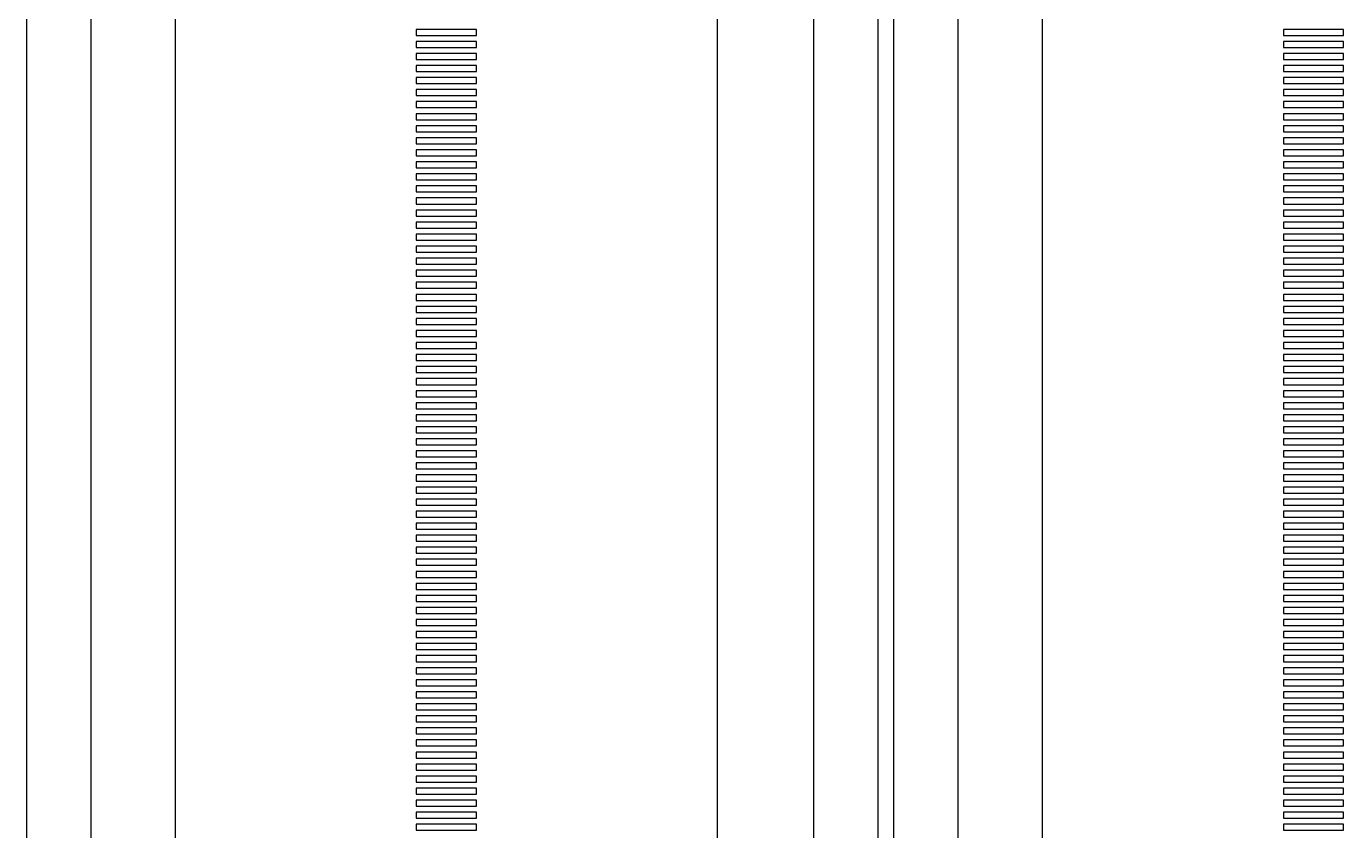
# Paper-space layout 'D' of a CAD drawing. Header units: inches. Extents: x 0 to 136, y 0 to 88.
# Drawn here: x 31.85 to 37.59, y 64.76 to 68.27 of the extents above; entities that cross this region are included whole.
import ezdxf

# ---------------------------------------------------------------- set-up
doc = ezdxf.new("R2010")
doc.units = ezdxf.units.IN
doc.header["$LTSCALE"] = 4
doc.header["$MEASUREMENT"] = 0

psp = doc.layouts.new('D')

# ---------------------------------------------------------------- linework, layer by layer
at = {"color": 7, "linetype": 'Continuous', "lineweight": 25}
for p, q in [((31.8497, 79.1984), (31.8497, 49.0147)), ((35.5614, 79.1984), (35.5614, 49.0147)), ((35.6292, 79.1984), (35.6292, 49.0147)), ((35.2816, 49.6971), (35.2816, 79.1459)), ((32.132, 49.6971), (32.132, 76.0511)), ((32.4994, 48.6199), (32.4994, 76.0247)), ((35.9115, 49.6971), (35.9115, 76.0511)), ((36.279, 48.6199), (36.279, 76.0247)), ((34.8616, 48.6199), (34.8616, 76.0048)), ((33.8118, 68.2524), (33.5493, 68.2524)), ((33.5493, 68.2524), (33.5493, 68.2262)), ((33.8118, 68.2524), (33.5493, 68.2524)), ((33.5493, 68.2262), (33.8118, 68.2262)), ((33.8118, 68.2262), (33.8118, 68.2524)), ((37.5913, 68.2524), (37.3288, 68.2524)), ((37.3288, 68.2524), (37.3288, 68.2262)), ((37.5913, 68.2524), (37.3288, 68.2524)), ((37.3288, 68.2262), (37.5913, 68.2262)), ((37.5913, 68.2262), (37.5913, 68.2524)), ((33.8118, 68.1999), (33.5493, 68.1999)), ((33.5493, 68.1999), (33.5493, 68.1737)), ((33.8118, 68.1999), (33.5493, 68.1999)), ((33.5493, 68.1737), (33.8118, 68.1737)), ((33.8118, 68.1737), (33.8118, 68.1999)), ((37.5913, 68.1999), (37.3288, 68.1999)), ((37.3288, 68.1999), (37.3288, 68.1737)), ((37.5913, 68.1999), (37.3288, 68.1999)), ((37.3288, 68.1737), (37.5913, 68.1737)), ((37.5913, 68.1737), (37.5913, 68.1999)), ((33.8118, 68.1474), (33.5493, 68.1474)), ((33.5493, 68.1474), (33.5493, 68.1212)), ((33.8118, 68.1474), (33.5493, 68.1474)), ((33.5493, 68.1212), (33.8118, 68.1212)), ((33.8118, 68.1212), (33.8118, 68.1474)), ((37.5913, 68.1474), (37.3288, 68.1474)), ((37.3288, 68.1474), (37.3288, 68.1212)), ((37.5913, 68.1474), (37.3288, 68.1474)), ((37.3288, 68.1212), (37.5913, 68.1212)), ((37.5913, 68.1212), (37.5913, 68.1474)), ((33.8118, 68.0949), (33.5493, 68.0949)), ((33.5493, 68.0949), (33.5493, 68.0687)), ((33.8118, 68.0949), (33.5493, 68.0949)), ((33.5493, 68.0687), (33.8118, 68.0687)), ((33.8118, 68.0424), (33.5493, 68.0424)), ((33.5493, 68.0424), (33.5493, 68.0162)), ((33.8118, 68.0424), (33.5493, 68.0424)), ((33.8118, 68.0687), (33.8118, 68.0949)), ((33.8118, 68.0162), (33.8118, 68.0424)), ((37.5913, 68.0949), (37.3288, 68.0949)), ((37.3288, 68.0949), (37.3288, 68.0687)), ((37.5913, 68.0949), (37.3288, 68.0949)), ((37.3288, 68.0687), (37.5913, 68.0687)), ((37.5913, 68.0424), (37.3288, 68.0424)), ((37.3288, 68.0424), (37.3288, 68.0162)), ((37.5913, 68.0424), (37.3288, 68.0424)), ((37.5913, 68.0687), (37.5913, 68.0949)), ((37.5913, 68.0162), (37.5913, 68.0424)), ((33.5493, 68.0162), (33.8118, 68.0162)), ((33.8118, 67.9899), (33.5493, 67.9899)), ((33.5493, 67.9899), (33.5493, 67.9637)), ((33.8118, 67.9899), (33.5493, 67.9899)), ((33.8118, 67.9637), (33.8118, 67.9899)), ((37.3288, 68.0162), (37.5913, 68.0162)), ((37.5913, 67.9899), (37.3288, 67.9899)), ((37.3288, 67.9899), (37.3288, 67.9637)), ((37.5913, 67.9899), (37.3288, 67.9899)), ((37.5913, 67.9637), (37.5913, 67.9899)), ((33.5493, 67.9637), (33.8118, 67.9637)), ((33.8118, 67.9374), (33.5493, 67.9374)), ((33.5493, 67.9374), (33.5493, 67.9112)), ((33.8118, 67.9374), (33.5493, 67.9374)), ((33.8118, 67.9112), (33.8118, 67.9374)), ((37.3288, 67.9637), (37.5913, 67.9637)), ((37.5913, 67.9374), (37.3288, 67.9374)), ((37.3288, 67.9374), (37.3288, 67.9112)), ((37.5913, 67.9374), (37.3288, 67.9374)), ((37.5913, 67.9112), (37.5913, 67.9374)), ((33.5493, 67.9112), (33.8118, 67.9112)), ((33.8118, 67.8849), (33.5493, 67.8849)), ((33.5493, 67.8849), (33.5493, 67.8587)), ((33.8118, 67.8849), (33.5493, 67.8849)), ((33.8118, 67.8587), (33.8118, 67.8849)), ((37.3288, 67.9112), (37.5913, 67.9112)), ((37.5913, 67.8849), (37.3288, 67.8849)), ((37.3288, 67.8849), (37.3288, 67.8587)), ((37.5913, 67.8849), (37.3288, 67.8849)), ((37.5913, 67.8587), (37.5913, 67.8849)), ((33.5493, 67.8587), (33.8118, 67.8587)), ((33.8118, 67.8325), (33.5493, 67.8325)), ((33.5493, 67.8325), (33.5493, 67.8062)), ((33.8118, 67.8325), (33.5493, 67.8325)), ((33.8118, 67.8062), (33.8118, 67.8325)), ((37.3288, 67.8587), (37.5913, 67.8587)), ((37.5913, 67.8325), (37.3288, 67.8325)), ((37.3288, 67.8325), (37.3288, 67.8062)), ((37.5913, 67.8325), (37.3288, 67.8325)), ((37.5913, 67.8062), (37.5913, 67.8325)), ((33.5493, 67.8062), (33.8118, 67.8062)), ((33.8118, 67.78), (33.5493, 67.78)), ((33.5493, 67.78), (33.5493, 67.7537)), ((33.8118, 67.78), (33.5493, 67.78)), ((33.5493, 67.7537), (33.8118, 67.7537)), ((33.8118, 67.7537), (33.8118, 67.78)), ((37.3288, 67.8062), (37.5913, 67.8062)), ((37.5913, 67.78), (37.3288, 67.78)), ((37.3288, 67.78), (37.3288, 67.7537)), ((37.5913, 67.78), (37.3288, 67.78)), ((37.3288, 67.7537), (37.5913, 67.7537)), ((37.5913, 67.7537), (37.5913, 67.78)), ((33.8118, 67.7275), (33.5493, 67.7275)), ((33.5493, 67.7275), (33.5493, 67.7012)), ((33.8118, 67.7275), (33.5493, 67.7275)), ((33.5493, 67.7012), (33.8118, 67.7012)), ((33.8118, 67.7012), (33.8118, 67.7275)), ((37.5913, 67.7275), (37.3288, 67.7275)), ((37.3288, 67.7275), (37.3288, 67.7012)), ((37.5913, 67.7275), (37.3288, 67.7275)), ((37.3288, 67.7012), (37.5913, 67.7012)), ((37.5913, 67.7012), (37.5913, 67.7275)), ((33.8118, 67.675), (33.5493, 67.675)), ((33.5493, 67.675), (33.5493, 67.6487)), ((33.8118, 67.675), (33.5493, 67.675)), ((33.5493, 67.6487), (33.8118, 67.6487)), ((33.8118, 67.6487), (33.8118, 67.675)), ((37.5913, 67.675), (37.3288, 67.675)), ((37.3288, 67.675), (37.3288, 67.6487)), ((37.5913, 67.675), (37.3288, 67.675)), ((37.3288, 67.6487), (37.5913, 67.6487)), ((37.5913, 67.6487), (37.5913, 67.675)), ((33.8118, 67.6225), (33.5493, 67.6225)), ((33.5493, 67.6225), (33.5493, 67.5962)), ((33.8118, 67.6225), (33.5493, 67.6225)), ((33.5493, 67.5962), (33.8118, 67.5962)), ((33.8118, 67.5962), (33.8118, 67.6225)), ((37.5913, 67.6225), (37.3288, 67.6225)), ((37.3288, 67.6225), (37.3288, 67.5962)), ((37.5913, 67.6225), (37.3288, 67.6225)), ((37.3288, 67.5962), (37.5913, 67.5962)), ((37.5913, 67.5962), (37.5913, 67.6225)), ((33.8118, 67.57), (33.5493, 67.57)), ((33.5493, 67.57), (33.5493, 67.5437)), ((33.8118, 67.57), (33.5493, 67.57)), ((33.5493, 67.5437), (33.8118, 67.5437)), ((33.8118, 67.5437), (33.8118, 67.57)), ((37.5913, 67.57), (37.3288, 67.57)), ((37.3288, 67.57), (37.3288, 67.5437)), ((37.5913, 67.57), (37.3288, 67.57)), ((37.3288, 67.5437), (37.5913, 67.5437)), ((37.5913, 67.5437), (37.5913, 67.57)), ((33.8118, 67.5175), (33.5493, 67.5175)), ((33.5493, 67.5175), (33.5493, 67.4912)), ((33.8118, 67.5175), (33.5493, 67.5175)), ((33.5493, 67.4912), (33.8118, 67.4912)), ((33.8118, 67.465), (33.5493, 67.465)), ((33.5493, 67.465), (33.5493, 67.4388)), ((33.8118, 67.465), (33.5493, 67.465)), ((33.8118, 67.4912), (33.8118, 67.5175)), ((33.8118, 67.4388), (33.8118, 67.465)), ((37.5913, 67.5175), (37.3288, 67.5175)), ((37.3288, 67.5175), (37.3288, 67.4912)), ((37.5913, 67.5175), (37.3288, 67.5175)), ((37.3288, 67.4912), (37.5913, 67.4912)), ((37.5913, 67.465), (37.3288, 67.465)), ((37.3288, 67.465), (37.3288, 67.4388)), ((37.5913, 67.465), (37.3288, 67.465)), ((37.5913, 67.4912), (37.5913, 67.5175)), ((37.5913, 67.4388), (37.5913, 67.465)), ((33.5493, 67.4388), (33.8118, 67.4388)), ((33.8118, 67.4125), (33.5493, 67.4125)), ((33.5493, 67.4125), (33.5493, 67.3863)), ((33.8118, 67.4125), (33.5493, 67.4125)), ((33.8118, 67.3863), (33.8118, 67.4125)), ((37.3288, 67.4388), (37.5913, 67.4388)), ((37.5913, 67.4125), (37.3288, 67.4125)), ((37.3288, 67.4125), (37.3288, 67.3863)), ((37.5913, 67.4125), (37.3288, 67.4125)), ((37.5913, 67.3863), (37.5913, 67.4125)), ((33.5493, 67.3863), (33.8118, 67.3863)), ((33.8118, 67.36), (33.5493, 67.36)), ((33.5493, 67.36), (33.5493, 67.3338)), ((33.8118, 67.36), (33.5493, 67.36)), ((33.8118, 67.3338), (33.8118, 67.36)), ((37.3288, 67.3863), (37.5913, 67.3863)), ((37.5913, 67.36), (37.3288, 67.36)), ((37.3288, 67.36), (37.3288, 67.3338)), ((37.5913, 67.36), (37.3288, 67.36)), ((37.5913, 67.3338), (37.5913, 67.36)), ((33.5493, 67.3338), (33.8118, 67.3338)), ((33.8118, 67.3075), (33.5493, 67.3075)), ((33.5493, 67.3075), (33.5493, 67.2813)), ((33.8118, 67.3075), (33.5493, 67.3075)), ((33.8118, 67.2813), (33.8118, 67.3075)), ((37.3288, 67.3338), (37.5913, 67.3338)), ((37.5913, 67.3075), (37.3288, 67.3075)), ((37.3288, 67.3075), (37.3288, 67.2813)), ((37.5913, 67.3075), (37.3288, 67.3075)), ((37.5913, 67.2813), (37.5913, 67.3075)), ((33.5493, 67.2813), (33.8118, 67.2813)), ((33.8118, 67.255), (33.5493, 67.255)), ((33.5493, 67.255), (33.5493, 67.2288)), ((33.8118, 67.255), (33.5493, 67.255)), ((33.8118, 67.2288), (33.8118, 67.255)), ((37.3288, 67.2813), (37.5913, 67.2813)), ((37.5913, 67.255), (37.3288, 67.255)), ((37.3288, 67.255), (37.3288, 67.2288)), ((37.5913, 67.255), (37.3288, 67.255)), ((37.5913, 67.2288), (37.5913, 67.255)), ((33.5493, 67.2288), (33.8118, 67.2288)), ((33.8118, 67.2025), (33.5493, 67.2025)), ((33.5493, 67.2025), (33.5493, 67.1763)), ((33.8118, 67.2025), (33.5493, 67.2025)), ((33.8118, 67.1763), (33.8118, 67.2025)), ((37.3288, 67.2288), (37.5913, 67.2288)), ((37.5913, 67.2025), (37.3288, 67.2025)), ((37.3288, 67.2025), (37.3288, 67.1763)), ((37.5913, 67.2025), (37.3288, 67.2025)), ((37.5913, 67.1763), (37.5913, 67.2025)), ((33.5493, 67.1763), (33.8118, 67.1763)), ((33.8118, 67.15), (33.5493, 67.15)), ((33.5493, 67.15), (33.5493, 67.1238)), ((33.8118, 67.15), (33.5493, 67.15)), ((33.5493, 67.1238), (33.8118, 67.1238)), ((33.8118, 67.1238), (33.8118, 67.15)), ((37.3288, 67.1763), (37.5913, 67.1763)), ((37.5913, 67.15), (37.3288, 67.15)), ((37.3288, 67.15), (37.3288, 67.1238)), ((37.5913, 67.15), (37.3288, 67.15)), ((37.3288, 67.1238), (37.5913, 67.1238)), ((37.5913, 67.1238), (37.5913, 67.15)), ((33.8118, 67.0975), (33.5493, 67.0975)), ((33.5493, 67.0975), (33.5493, 67.0713)), ((33.8118, 67.0975), (33.5493, 67.0975)), ((33.5493, 67.0713), (33.8118, 67.0713)), ((33.8118, 67.0713), (33.8118, 67.0975)), ((37.5913, 67.0975), (37.3288, 67.0975)), ((37.3288, 67.0975), (37.3288, 67.0713)), ((37.5913, 67.0975), (37.3288, 67.0975)), ((37.3288, 67.0713), (37.5913, 67.0713)), ((37.5913, 67.0713), (37.5913, 67.0975)), ((33.8118, 67.0451), (33.5493, 67.0451)), ((33.5493, 67.0451), (33.5493, 67.0188)), ((33.8118, 67.0451), (33.5493, 67.0451)), ((33.5493, 67.0188), (33.8118, 67.0188)), ((33.8118, 67.0188), (33.8118, 67.0451)), ((37.5913, 67.0451), (37.3288, 67.0451)), ((37.3288, 67.0451), (37.3288, 67.0188)), ((37.5913, 67.0451), (37.3288, 67.0451)), ((37.3288, 67.0188), (37.5913, 67.0188)), ((37.5913, 67.0188), (37.5913, 67.0451)), ((33.8118, 66.9926), (33.5493, 66.9926)), ((33.5493, 66.9926), (33.5493, 66.9663)), ((33.8118, 66.9926), (33.5493, 66.9926)), ((33.5493, 66.9663), (33.8118, 66.9663)), ((33.8118, 66.9663), (33.8118, 66.9926)), ((37.5913, 66.9926), (37.3288, 66.9926)), ((37.3288, 66.9926), (37.3288, 66.9663)), ((37.5913, 66.9926), (37.3288, 66.9926)), ((37.3288, 66.9663), (37.5913, 66.9663)), ((37.5913, 66.9663), (37.5913, 66.9926)), ((33.8118, 66.9401), (33.5493, 66.9401)), ((33.5493, 66.9401), (33.5493, 66.9138)), ((33.8118, 66.9401), (33.5493, 66.9401)), ((33.5493, 66.9138), (33.8118, 66.9138)), ((33.8118, 66.9138), (33.8118, 66.9401)), ((37.5913, 66.9401), (37.3288, 66.9401)), ((37.3288, 66.9401), (37.3288, 66.9138)), ((37.5913, 66.9401), (37.3288, 66.9401)), ((37.3288, 66.9138), (37.5913, 66.9138)), ((37.5913, 66.9138), (37.5913, 66.9401)), ((33.8118, 66.8876), (33.5493, 66.8876)), ((33.5493, 66.8876), (33.5493, 66.8613)), ((33.8118, 66.8876), (33.5493, 66.8876)), ((33.5493, 66.8613), (33.8118, 66.8613)), ((33.8118, 66.8351), (33.5493, 66.8351)), ((33.5493, 66.8351), (33.5493, 66.8088)), ((33.8118, 66.8351), (33.5493, 66.8351)), ((33.8118, 66.8613), (33.8118, 66.8876)), ((33.8118, 66.8088), (33.8118, 66.8351)), ((37.5913, 66.8876), (37.3288, 66.8876)), ((37.3288, 66.8876), (37.3288, 66.8613)), ((37.5913, 66.8876), (37.3288, 66.8876)), ((37.3288, 66.8613), (37.5913, 66.8613)), ((37.5913, 66.8351), (37.3288, 66.8351)), ((37.3288, 66.8351), (37.3288, 66.8088)), ((37.5913, 66.8351), (37.3288, 66.8351)), ((37.5913, 66.8613), (37.5913, 66.8876)), ((37.5913, 66.8088), (37.5913, 66.8351)), ((33.5493, 66.8088), (33.8118, 66.8088)), ((33.8118, 66.7826), (33.5493, 66.7826)), ((33.5493, 66.7826), (33.5493, 66.7563)), ((33.8118, 66.7826), (33.5493, 66.7826)), ((33.8118, 66.7563), (33.8118, 66.7826)), ((37.3288, 66.8088), (37.5913, 66.8088)), ((37.5913, 66.7826), (37.3288, 66.7826)), ((37.3288, 66.7826), (37.3288, 66.7563)), ((37.5913, 66.7826), (37.3288, 66.7826)), ((37.5913, 66.7563), (37.5913, 66.7826)), ((33.5493, 66.7563), (33.8118, 66.7563)), ((33.8118, 66.7301), (33.5493, 66.7301)), ((33.5493, 66.7301), (33.5493, 66.7038)), ((33.8118, 66.7301), (33.5493, 66.7301)), ((33.8118, 66.7038), (33.8118, 66.7301)), ((37.3288, 66.7563), (37.5913, 66.7563)), ((37.5913, 66.7301), (37.3288, 66.7301)), ((37.3288, 66.7301), (37.3288, 66.7038)), ((37.5913, 66.7301), (37.3288, 66.7301)), ((37.5913, 66.7038), (37.5913, 66.7301)), ((33.5493, 66.7038), (33.8118, 66.7038)), ((33.8118, 66.6776), (33.5493, 66.6776)), ((33.5493, 66.6776), (33.5493, 66.6513)), ((33.8118, 66.6776), (33.5493, 66.6776)), ((33.8118, 66.6513), (33.8118, 66.6776)), ((37.3288, 66.7038), (37.5913, 66.7038)), ((37.5913, 66.6776), (37.3288, 66.6776)), ((37.3288, 66.6776), (37.3288, 66.6513)), ((37.5913, 66.6776), (37.3288, 66.6776)), ((37.5913, 66.6513), (37.5913, 66.6776)), ((33.5493, 66.6513), (33.8118, 66.6513)), ((33.8118, 66.6251), (33.5493, 66.6251)), ((33.5493, 66.6251), (33.5493, 66.5989)), ((33.8118, 66.6251), (33.5493, 66.6251)), ((33.8118, 66.5989), (33.8118, 66.6251)), ((37.3288, 66.6513), (37.5913, 66.6513)), ((37.5913, 66.6251), (37.3288, 66.6251)), ((37.3288, 66.6251), (37.3288, 66.5989)), ((37.5913, 66.6251), (37.3288, 66.6251)), ((37.5913, 66.5989), (37.5913, 66.6251)), ((33.5493, 66.5989), (33.8118, 66.5989)), ((33.8118, 66.5726), (33.5493, 66.5726)), ((33.5493, 66.5726), (33.5493, 66.5464)), ((33.8118, 66.5726), (33.5493, 66.5726)), ((33.5493, 66.5464), (33.8118, 66.5464)), ((33.8118, 66.5464), (33.8118, 66.5726)), ((37.3288, 66.5989), (37.5913, 66.5989)), ((37.5913, 66.5726), (37.3288, 66.5726)), ((37.3288, 66.5726), (37.3288, 66.5464)), ((37.5913, 66.5726), (37.3288, 66.5726)), ((37.3288, 66.5464), (37.5913, 66.5464)), ((37.5913, 66.5464), (37.5913, 66.5726)), ((33.8118, 66.5201), (33.5493, 66.5201)), ((33.5493, 66.5201), (33.5493, 66.4939)), ((33.8118, 66.5201), (33.5493, 66.5201)), ((33.5493, 66.4939), (33.8118, 66.4939)), ((33.8118, 66.4939), (33.8118, 66.5201)), ((37.5913, 66.5201), (37.3288, 66.5201)), ((37.3288, 66.5201), (37.3288, 66.4939)), ((37.5913, 66.5201), (37.3288, 66.5201)), ((37.3288, 66.4939), (37.5913, 66.4939)), ((37.5913, 66.4939), (37.5913, 66.5201)), ((33.8118, 66.4676), (33.5493, 66.4676)), ((33.5493, 66.4676), (33.5493, 66.4414)), ((33.8118, 66.4676), (33.5493, 66.4676)), ((33.5493, 66.4414), (33.8118, 66.4414)), ((33.8118, 66.4414), (33.8118, 66.4676)), ((37.5913, 66.4676), (37.3288, 66.4676)), ((37.3288, 66.4676), (37.3288, 66.4414)), ((37.5913, 66.4676), (37.3288, 66.4676)), ((37.3288, 66.4414), (37.5913, 66.4414)), ((37.5913, 66.4414), (37.5913, 66.4676)), ((33.8118, 66.4151), (33.5493, 66.4151)), ((33.5493, 66.4151), (33.5493, 66.3889)), ((33.8118, 66.4151), (33.5493, 66.4151)), ((33.5493, 66.3889), (33.8118, 66.3889)), ((33.8118, 66.3889), (33.8118, 66.4151)), ((37.5913, 66.4151), (37.3288, 66.4151)), ((37.3288, 66.4151), (37.3288, 66.3889)), ((37.5913, 66.4151), (37.3288, 66.4151)), ((37.3288, 66.3889), (37.5913, 66.3889)), ((37.5913, 66.3889), (37.5913, 66.4151)), ((33.8118, 66.3626), (33.5493, 66.3626)), ((33.5493, 66.3626), (33.5493, 66.3364)), ((33.8118, 66.3626), (33.5493, 66.3626)), ((33.5493, 66.3364), (33.8118, 66.3364)), ((33.8118, 66.3364), (33.8118, 66.3626)), ((37.5913, 66.3626), (37.3288, 66.3626)), ((37.3288, 66.3626), (37.3288, 66.3364)), ((37.5913, 66.3626), (37.3288, 66.3626)), ((37.3288, 66.3364), (37.5913, 66.3364)), ((37.5913, 66.3364), (37.5913, 66.3626)), ((33.8118, 66.3101), (33.5493, 66.3101)), ((33.5493, 66.3101), (33.5493, 66.2839)), ((33.8118, 66.3101), (33.5493, 66.3101)), ((33.5493, 66.2839), (33.8118, 66.2839)), ((33.8118, 66.2839), (33.8118, 66.3101)), ((37.5913, 66.3101), (37.3288, 66.3101)), ((37.3288, 66.3101), (37.3288, 66.2839)), ((37.5913, 66.3101), (37.3288, 66.3101)), ((37.3288, 66.2839), (37.5913, 66.2839)), ((37.5913, 66.2839), (37.5913, 66.3101)), ((33.8118, 66.2576), (33.5493, 66.2576)), ((33.5493, 66.2576), (33.5493, 66.2314)), ((33.8118, 66.2576), (33.5493, 66.2576)), ((33.5493, 66.2314), (33.8118, 66.2314)), ((33.8118, 66.2052), (33.5493, 66.2052)), ((33.5493, 66.2052), (33.5493, 66.1789)), ((33.8118, 66.2052), (33.5493, 66.2052)), ((33.8118, 66.2314), (33.8118, 66.2576)), ((33.8118, 66.1789), (33.8118, 66.2052)), ((37.5913, 66.2576), (37.3288, 66.2576)), ((37.3288, 66.2576), (37.3288, 66.2314)), ((37.5913, 66.2576), (37.3288, 66.2576)), ((37.3288, 66.2314), (37.5913, 66.2314)), ((37.5913, 66.2052), (37.3288, 66.2052)), ((37.3288, 66.2052), (37.3288, 66.1789)), ((37.5913, 66.2052), (37.3288, 66.2052)), ((37.5913, 66.2314), (37.5913, 66.2576)), ((37.5913, 66.1789), (37.5913, 66.2052)), ((33.5493, 66.1789), (33.8118, 66.1789)), ((33.8118, 66.1527), (33.5493, 66.1527)), ((33.5493, 66.1527), (33.5493, 66.1264)), ((33.8118, 66.1527), (33.5493, 66.1527)), ((33.8118, 66.1264), (33.8118, 66.1527)), ((37.3288, 66.1789), (37.5913, 66.1789)), ((37.5913, 66.1527), (37.3288, 66.1527)), ((37.3288, 66.1527), (37.3288, 66.1264)), ((37.5913, 66.1527), (37.3288, 66.1527)), ((37.5913, 66.1264), (37.5913, 66.1527)), ((33.5493, 66.1264), (33.8118, 66.1264)), ((33.8118, 66.1002), (33.5493, 66.1002)), ((33.5493, 66.1002), (33.5493, 66.0739)), ((33.8118, 66.1002), (33.5493, 66.1002)), ((33.8118, 66.0739), (33.8118, 66.1002)), ((37.3288, 66.1264), (37.5913, 66.1264)), ((37.5913, 66.1002), (37.3288, 66.1002)), ((37.3288, 66.1002), (37.3288, 66.0739)), ((37.5913, 66.1002), (37.3288, 66.1002)), ((37.5913, 66.0739), (37.5913, 66.1002)), ((33.5493, 66.0739), (33.8118, 66.0739)), ((33.8118, 66.0477), (33.5493, 66.0477)), ((33.5493, 66.0477), (33.5493, 66.0214)), ((33.8118, 66.0477), (33.5493, 66.0477)), ((33.8118, 66.0214), (33.8118, 66.0477)), ((37.3288, 66.0739), (37.5913, 66.0739)), ((37.5913, 66.0477), (37.3288, 66.0477)), ((37.3288, 66.0477), (37.3288, 66.0214)), ((37.5913, 66.0477), (37.3288, 66.0477)), ((37.5913, 66.0214), (37.5913, 66.0477)), ((33.5493, 66.0214), (33.8118, 66.0214)), ((33.8118, 65.9952), (33.5493, 65.9952)), ((33.5493, 65.9952), (33.5493, 65.9689)), ((33.8118, 65.9952), (33.5493, 65.9952)), ((33.8118, 65.9689), (33.8118, 65.9952)), ((37.3288, 66.0214), (37.5913, 66.0214)), ((37.5913, 65.9952), (37.3288, 65.9952)), ((37.3288, 65.9952), (37.3288, 65.9689)), ((37.5913, 65.9952), (37.3288, 65.9952)), ((37.5913, 65.9689), (37.5913, 65.9952)), ((33.5493, 65.9689), (33.8118, 65.9689)), ((33.8118, 65.9427), (33.5493, 65.9427)), ((33.5493, 65.9427), (33.5493, 65.9164)), ((33.8118, 65.9427), (33.5493, 65.9427)), ((33.5493, 65.9164), (33.8118, 65.9164)), ((33.8118, 65.9164), (33.8118, 65.9427)), ((37.3288, 65.9689), (37.5913, 65.9689)), ((37.5913, 65.9427), (37.3288, 65.9427)), ((37.3288, 65.9427), (37.3288, 65.9164)), ((37.5913, 65.9427), (37.3288, 65.9427)), ((37.3288, 65.9164), (37.5913, 65.9164)), ((37.5913, 65.9164), (37.5913, 65.9427)), ((33.8118, 65.8902), (33.5493, 65.8902)), ((33.5493, 65.8902), (33.5493, 65.8639)), ((33.8118, 65.8902), (33.5493, 65.8902)), ((33.5493, 65.8639), (33.8118, 65.8639)), ((33.8118, 65.8639), (33.8118, 65.8902)), ((37.5913, 65.8902), (37.3288, 65.8902)), ((37.3288, 65.8902), (37.3288, 65.8639)), ((37.5913, 65.8902), (37.3288, 65.8902)), ((37.3288, 65.8639), (37.5913, 65.8639)), ((37.5913, 65.8639), (37.5913, 65.8902)), ((33.8118, 65.8377), (33.5493, 65.8377)), ((33.5493, 65.8377), (33.5493, 65.8115)), ((33.8118, 65.8377), (33.5493, 65.8377)), ((33.5493, 65.8115), (33.8118, 65.8115)), ((33.8118, 65.8115), (33.8118, 65.8377)), ((37.5913, 65.8377), (37.3288, 65.8377)), ((37.3288, 65.8377), (37.3288, 65.8115)), ((37.5913, 65.8377), (37.3288, 65.8377)), ((37.3288, 65.8115), (37.5913, 65.8115)), ((37.5913, 65.8115), (37.5913, 65.8377)), ((33.8118, 65.7852), (33.5493, 65.7852)), ((33.5493, 65.7852), (33.5493, 65.759)), ((33.8118, 65.7852), (33.5493, 65.7852)), ((33.5493, 65.759), (33.8118, 65.759)), ((33.8118, 65.759), (33.8118, 65.7852)), ((37.5913, 65.7852), (37.3288, 65.7852)), ((37.3288, 65.7852), (37.3288, 65.759)), ((37.5913, 65.7852), (37.3288, 65.7852)), ((37.3288, 65.759), (37.5913, 65.759)), ((37.5913, 65.759), (37.5913, 65.7852)), ((33.8118, 65.7327), (33.5493, 65.7327)), ((33.5493, 65.7327), (33.5493, 65.7065)), ((33.8118, 65.7327), (33.5493, 65.7327)), ((33.5493, 65.7065), (33.8118, 65.7065)), ((33.8118, 65.7065), (33.8118, 65.7327)), ((37.5913, 65.7327), (37.3288, 65.7327)), ((37.3288, 65.7327), (37.3288, 65.7065)), ((37.5913, 65.7327), (37.3288, 65.7327)), ((37.3288, 65.7065), (37.5913, 65.7065)), ((37.5913, 65.7065), (37.5913, 65.7327)), ((33.8118, 65.6802), (33.5493, 65.6802)), ((33.5493, 65.6802), (33.5493, 65.654)), ((33.8118, 65.6802), (33.5493, 65.6802)), ((33.5493, 65.654), (33.8118, 65.654)), ((33.8118, 65.6277), (33.5493, 65.6277)), ((33.5493, 65.6277), (33.5493, 65.6015)), ((33.8118, 65.6277), (33.5493, 65.6277)), ((33.8118, 65.654), (33.8118, 65.6802)), ((33.8118, 65.6015), (33.8118, 65.6277)), ((37.5913, 65.6802), (37.3288, 65.6802)), ((37.3288, 65.6802), (37.3288, 65.654)), ((37.5913, 65.6802), (37.3288, 65.6802)), ((37.3288, 65.654), (37.5913, 65.654)), ((37.5913, 65.6277), (37.3288, 65.6277)), ((37.3288, 65.6277), (37.3288, 65.6015)), ((37.5913, 65.6277), (37.3288, 65.6277)), ((37.5913, 65.654), (37.5913, 65.6802)), ((37.5913, 65.6015), (37.5913, 65.6277)), ((33.5493, 65.6015), (33.8118, 65.6015)), ((33.8118, 65.5752), (33.5493, 65.5752)), ((33.5493, 65.5752), (33.5493, 65.549)), ((33.8118, 65.5752), (33.5493, 65.5752)), ((33.8118, 65.549), (33.8118, 65.5752)), ((37.3288, 65.6015), (37.5913, 65.6015)), ((37.5913, 65.5752), (37.3288, 65.5752)), ((37.3288, 65.5752), (37.3288, 65.549)), ((37.5913, 65.5752), (37.3288, 65.5752)), ((37.5913, 65.549), (37.5913, 65.5752)), ((33.5493, 65.549), (33.8118, 65.549)), ((33.8118, 65.5227), (33.5493, 65.5227)), ((33.5493, 65.5227), (33.5493, 65.4965)), ((33.8118, 65.5227), (33.5493, 65.5227)), ((33.8118, 65.4965), (33.8118, 65.5227)), ((37.3288, 65.549), (37.5913, 65.549)), ((37.5913, 65.5227), (37.3288, 65.5227)), ((37.3288, 65.5227), (37.3288, 65.4965)), ((37.5913, 65.5227), (37.3288, 65.5227)), ((37.5913, 65.4965), (37.5913, 65.5227)), ((33.5493, 65.4965), (33.8118, 65.4965)), ((33.8118, 65.4702), (33.5493, 65.4702)), ((33.5493, 65.4702), (33.5493, 65.444)), ((33.8118, 65.4702), (33.5493, 65.4702)), ((33.8118, 65.444), (33.8118, 65.4702)), ((37.3288, 65.4965), (37.5913, 65.4965)), ((37.5913, 65.4702), (37.3288, 65.4702)), ((37.3288, 65.4702), (37.3288, 65.444)), ((37.5913, 65.4702), (37.3288, 65.4702)), ((37.5913, 65.444), (37.5913, 65.4702)), ((33.5493, 65.444), (33.8118, 65.444)), ((33.8118, 65.4178), (33.5493, 65.4178)), ((33.5493, 65.4178), (33.5493, 65.3915)), ((33.8118, 65.4178), (33.5493, 65.4178)), ((33.8118, 65.3915), (33.8118, 65.4178)), ((37.3288, 65.444), (37.5913, 65.444)), ((37.5913, 65.4178), (37.3288, 65.4178)), ((37.3288, 65.4178), (37.3288, 65.3915)), ((37.5913, 65.4178), (37.3288, 65.4178)), ((37.5913, 65.3915), (37.5913, 65.4178)), ((33.5493, 65.3915), (33.8118, 65.3915)), ((33.8118, 65.3653), (33.5493, 65.3653)), ((33.5493, 65.3653), (33.5493, 65.339)), ((33.8118, 65.3653), (33.5493, 65.3653)), ((33.8118, 65.339), (33.8118, 65.3653)), ((37.3288, 65.3915), (37.5913, 65.3915)), ((37.5913, 65.3653), (37.3288, 65.3653)), ((37.3288, 65.3653), (37.3288, 65.339)), ((37.5913, 65.3653), (37.3288, 65.3653)), ((37.5913, 65.339), (37.5913, 65.3653)), ((33.5493, 65.339), (33.8118, 65.339)), ((33.8118, 65.3128), (33.5493, 65.3128)), ((33.5493, 65.3128), (33.5493, 65.2865)), ((33.8118, 65.3128), (33.5493, 65.3128)), ((33.5493, 65.2865), (33.8118, 65.2865)), ((33.8118, 65.2865), (33.8118, 65.3128)), ((37.3288, 65.339), (37.5913, 65.339)), ((37.5913, 65.3128), (37.3288, 65.3128)), ((37.3288, 65.3128), (37.3288, 65.2865)), ((37.5913, 65.3128), (37.3288, 65.3128)), ((37.3288, 65.2865), (37.5913, 65.2865)), ((37.5913, 65.2865), (37.5913, 65.3128)), ((33.8118, 65.2603), (33.5493, 65.2603)), ((33.5493, 65.2603), (33.5493, 65.234)), ((33.8118, 65.2603), (33.5493, 65.2603)), ((33.5493, 65.234), (33.8118, 65.234)), ((33.8118, 65.234), (33.8118, 65.2603)), ((37.5913, 65.2603), (37.3288, 65.2603)), ((37.3288, 65.2603), (37.3288, 65.234)), ((37.5913, 65.2603), (37.3288, 65.2603)), ((37.3288, 65.234), (37.5913, 65.234)), ((37.5913, 65.234), (37.5913, 65.2603)), ((33.8118, 65.2078), (33.5493, 65.2078)), ((33.5493, 65.2078), (33.5493, 65.1815)), ((33.8118, 65.2078), (33.5493, 65.2078)), ((33.5493, 65.1815), (33.8118, 65.1815)), ((33.8118, 65.1815), (33.8118, 65.2078)), ((37.5913, 65.2078), (37.3288, 65.2078)), ((37.3288, 65.2078), (37.3288, 65.1815)), ((37.5913, 65.2078), (37.3288, 65.2078)), ((37.3288, 65.1815), (37.5913, 65.1815)), ((37.5913, 65.1815), (37.5913, 65.2078)), ((33.8118, 65.1553), (33.5493, 65.1553)), ((33.5493, 65.1553), (33.5493, 65.129)), ((33.8118, 65.1553), (33.5493, 65.1553)), ((33.5493, 65.129), (33.8118, 65.129)), ((33.8118, 65.129), (33.8118, 65.1553)), ((37.5913, 65.1553), (37.3288, 65.1553)), ((37.3288, 65.1553), (37.3288, 65.129)), ((37.5913, 65.1553), (37.3288, 65.1553)), ((37.3288, 65.129), (37.5913, 65.129)), ((37.5913, 65.129), (37.5913, 65.1553)), ((33.8118, 65.1028), (33.5493, 65.1028)), ((33.5493, 65.1028), (33.5493, 65.0765)), ((33.8118, 65.1028), (33.5493, 65.1028)), ((33.5493, 65.0765), (33.8118, 65.0765)), ((33.8118, 65.0765), (33.8118, 65.1028)), ((37.5913, 65.1028), (37.3288, 65.1028)), ((37.3288, 65.1028), (37.3288, 65.0765)), ((37.5913, 65.1028), (37.3288, 65.1028)), ((37.3288, 65.0765), (37.5913, 65.0765)), ((37.5913, 65.0765), (37.5913, 65.1028)), ((33.8118, 65.0503), (33.5493, 65.0503)), ((33.5493, 65.0503), (33.5493, 65.0241)), ((33.8118, 65.0503), (33.5493, 65.0503)), ((33.5493, 65.0241), (33.8118, 65.0241)), ((33.8118, 64.9978), (33.5493, 64.9978)), ((33.5493, 64.9978), (33.5493, 64.9716)), ((33.8118, 64.9978), (33.5493, 64.9978)), ((33.8118, 65.0241), (33.8118, 65.0503)), ((33.8118, 64.9716), (33.8118, 64.9978)), ((37.5913, 65.0503), (37.3288, 65.0503)), ((37.3288, 65.0503), (37.3288, 65.0241)), ((37.5913, 65.0503), (37.3288, 65.0503)), ((37.3288, 65.0241), (37.5913, 65.0241)), ((37.5913, 64.9978), (37.3288, 64.9978)), ((37.3288, 64.9978), (37.3288, 64.9716)), ((37.5913, 64.9978), (37.3288, 64.9978)), ((37.5913, 65.0241), (37.5913, 65.0503)), ((37.5913, 64.9716), (37.5913, 64.9978)), ((33.5493, 64.9716), (33.8118, 64.9716)), ((33.8118, 64.9453), (33.5493, 64.9453)), ((33.5493, 64.9453), (33.5493, 64.9191)), ((33.8118, 64.9453), (33.5493, 64.9453)), ((33.8118, 64.9191), (33.8118, 64.9453)), ((37.3288, 64.9716), (37.5913, 64.9716)), ((37.5913, 64.9453), (37.3288, 64.9453)), ((37.3288, 64.9453), (37.3288, 64.9191)), ((37.5913, 64.9453), (37.3288, 64.9453)), ((37.5913, 64.9191), (37.5913, 64.9453)), ((33.5493, 64.9191), (33.8118, 64.9191)), ((33.8118, 64.8928), (33.5493, 64.8928)), ((33.5493, 64.8928), (33.5493, 64.8666)), ((33.8118, 64.8928), (33.5493, 64.8928)), ((33.8118, 64.8666), (33.8118, 64.8928)), ((37.3288, 64.9191), (37.5913, 64.9191)), ((37.5913, 64.8928), (37.3288, 64.8928)), ((37.3288, 64.8928), (37.3288, 64.8666)), ((37.5913, 64.8928), (37.3288, 64.8928)), ((37.5913, 64.8666), (37.5913, 64.8928)), ((33.5493, 64.8666), (33.8118, 64.8666)), ((33.8118, 64.8403), (33.5493, 64.8403)), ((33.5493, 64.8403), (33.5493, 64.8141)), ((33.8118, 64.8403), (33.5493, 64.8403)), ((33.8118, 64.8141), (33.8118, 64.8403)), ((37.3288, 64.8666), (37.5913, 64.8666)), ((37.5913, 64.8403), (37.3288, 64.8403)), ((37.3288, 64.8403), (37.3288, 64.8141)), ((37.5913, 64.8403), (37.3288, 64.8403)), ((37.5913, 64.8141), (37.5913, 64.8403)), ((33.5493, 64.8141), (33.8118, 64.8141)), ((33.8118, 64.7878), (33.5493, 64.7878)), ((33.5493, 64.7878), (33.5493, 64.7616)), ((33.8118, 64.7878), (33.5493, 64.7878)), ((33.8118, 64.7616), (33.8118, 64.7878)), ((37.3288, 64.8141), (37.5913, 64.8141)), ((37.5913, 64.7878), (37.3288, 64.7878)), ((37.3288, 64.7878), (37.3288, 64.7616)), ((37.5913, 64.7878), (37.3288, 64.7878)), ((37.5913, 64.7616), (37.5913, 64.7878)), ((33.5493, 64.7616), (33.8118, 64.7616)), ((37.3288, 64.7616), (37.5913, 64.7616))]:
    psp.add_line(p, q, dxfattribs=at)

doc.saveas('drawing.dxf')
